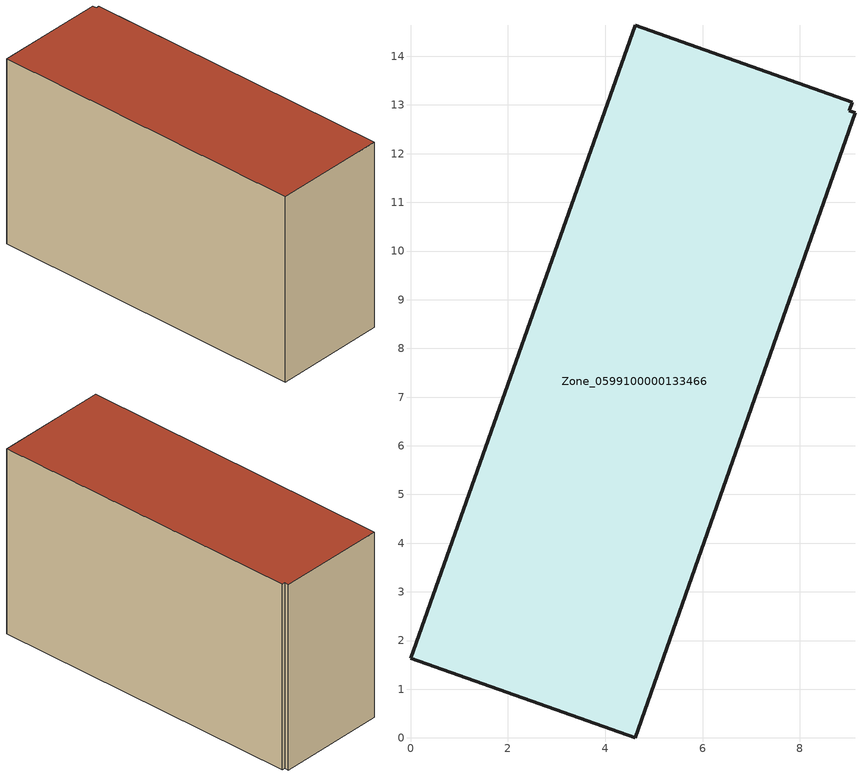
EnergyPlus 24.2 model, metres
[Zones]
Zone_0599100000133466
 floor ground (C_G): 0,1.64 4.62,14.64 9.07,13.05 9.01,12.88 9.13,12.84 4.62,0 z0.56
 wall outside (C_F): 4.62,14.64 0,1.64 4.62,0 9.13,12.84 9.01,12.88 9.07,13.05 4.62,14.64 z0.56:8.76
 roof outside (C_R): 0,1.64 4.62,0 9.13,12.84 9.01,12.88 9.07,13.05 4.62,14.64 z8.76
[BUILDING]
Pand.0599100000133466: North Axis=0; Terrain=City; Loads Convergence Tolerance Value=0.04; Temperature Convergence Tolerance Value=0.4; Solar Distribution=FullExterior; Maximum Number of Warmup Days=25; Minimum Number of Warmup Days=1
[Site:Location]
Rotterdam.The.Hague.AP_ZH_NLD Design_Conditions: Latitude=51.96; Longitude=4.45; Time Zone=1; Elevation=-4.5
[SITE:GROUNDTEMPERATURE:BUILDINGSURFACE]
18, 18, 18, 18, 18, 18, 18, 18, 18, 18, 18, 18
[MATERIAL] Thermal Absorptance=0.9; Solar Absorptance=0.7; Visible Absorptance=0.7
Name | Roughness | Thickness | Conductivity | Density | Specific Heat
G.TC.1965-1974 | MediumSmooth | 0.15 | 0.882353 | 540 | 1210
F.TC.1965-1974 | Rough | 0.3 | 0.697674 | 1920 | 840
R.TC.1965-1974 | MediumRough | 0.2 | 0.232558 | 1500 | 1000
[CONSTRUCTION]
C_G: G.TC.1965-1974
C_F: F.TC.1965-1974
C_R: R.TC.1965-1974
[ZONE]
Zone_0599100000133466: Type=1; Multiplier=1; Ceiling Height=Autocalculate; Volume=Autocalculate; Floor Area=autocalculate; Part of Total Floor Area=Yes
[ZONEINFILTRATION:DESIGNFLOWRATE]
Infil_Zone_0599100000133466: Zone or ZoneList or Space or SpaceList=Zone_0599100000133466; Schedule=AlwaysOn; Design Flow Rate Calculation Method=Flow/Area; Flow Rate per Floor Area=0.003; Constant Term Coefficient=1; Temperature Term Coefficient=0; Velocity Term Coefficient=0; Velocity Squared Term Coefficient=0
[HVACTEMPLATE:ZONE:IDEALLOADSAIRSYSTEM]
Zone_0599100000133466: Maximum Heating Supply Air Temperature=50; Minimum Cooling Supply Air Temperature=13; Maximum Heating Supply Air Humidity Ratio=0.0156; Minimum Cooling Supply Air Humidity Ratio=0.0077; Heating Limit=NoLimit; Cooling Limit=NoLimit; Dehumidification Control Type=ConstantSensibleHeatRatio; Cooling Sensible Heat Ratio=0.7; Dehumidification Setpoint=60; Humidification Control Type=None; Humidification Setpoint=30; Outdoor Air Method=None; Outdoor Air Flow Rate per Person=0.00944; Outdoor Air Flow Rate per Zone Floor Area=0; Outdoor Air Flow Rate per Zone=0; Demand Controlled Ventilation Type=None; Outdoor Air Economizer Type=NoEconomizer; Heat Recovery Type=None; Sensible Heat Recovery Effectiveness=0.7; Latent Heat Recovery Effectiveness=0.65
[ZONECONTROL:THERMOSTAT]
ThermostatControl_Zone_0599100000133466: Zone or ZoneList=Zone_0599100000133466; Control Type Schedule=DualSetpointControlType; Control 1=Thermostat_Zone_0599100000133466; Temperature Difference Between Cutout And Setpoint=0
[THERMOSTATSETPOINT:DUALSETPOINT]
Thermostat_Zone_0599100000133466: Heating Setpoint Temperature Schedule=HeatingSetpoint_Zone_0599100000133466; Cooling Setpoint Temperature Schedule=CoolingSetpoint_Zone_0599100000133466
[SCHEDULE:COMPACT]
HeatingSetpoint_Zone_0599100000133466: Through: 12/31, For: AllDays, Until: 24:00, 21
CoolingSetpoint_Zone_0599100000133466: Through: 12/31, For: AllDays, Until: 24:00, 24
DualSetpointControlType: Through: 12/31, For: AllDays, Until: 24:00, 4
AlwaysOn: Through: 12/31, For: AllDays, Until: 24:00, 1
